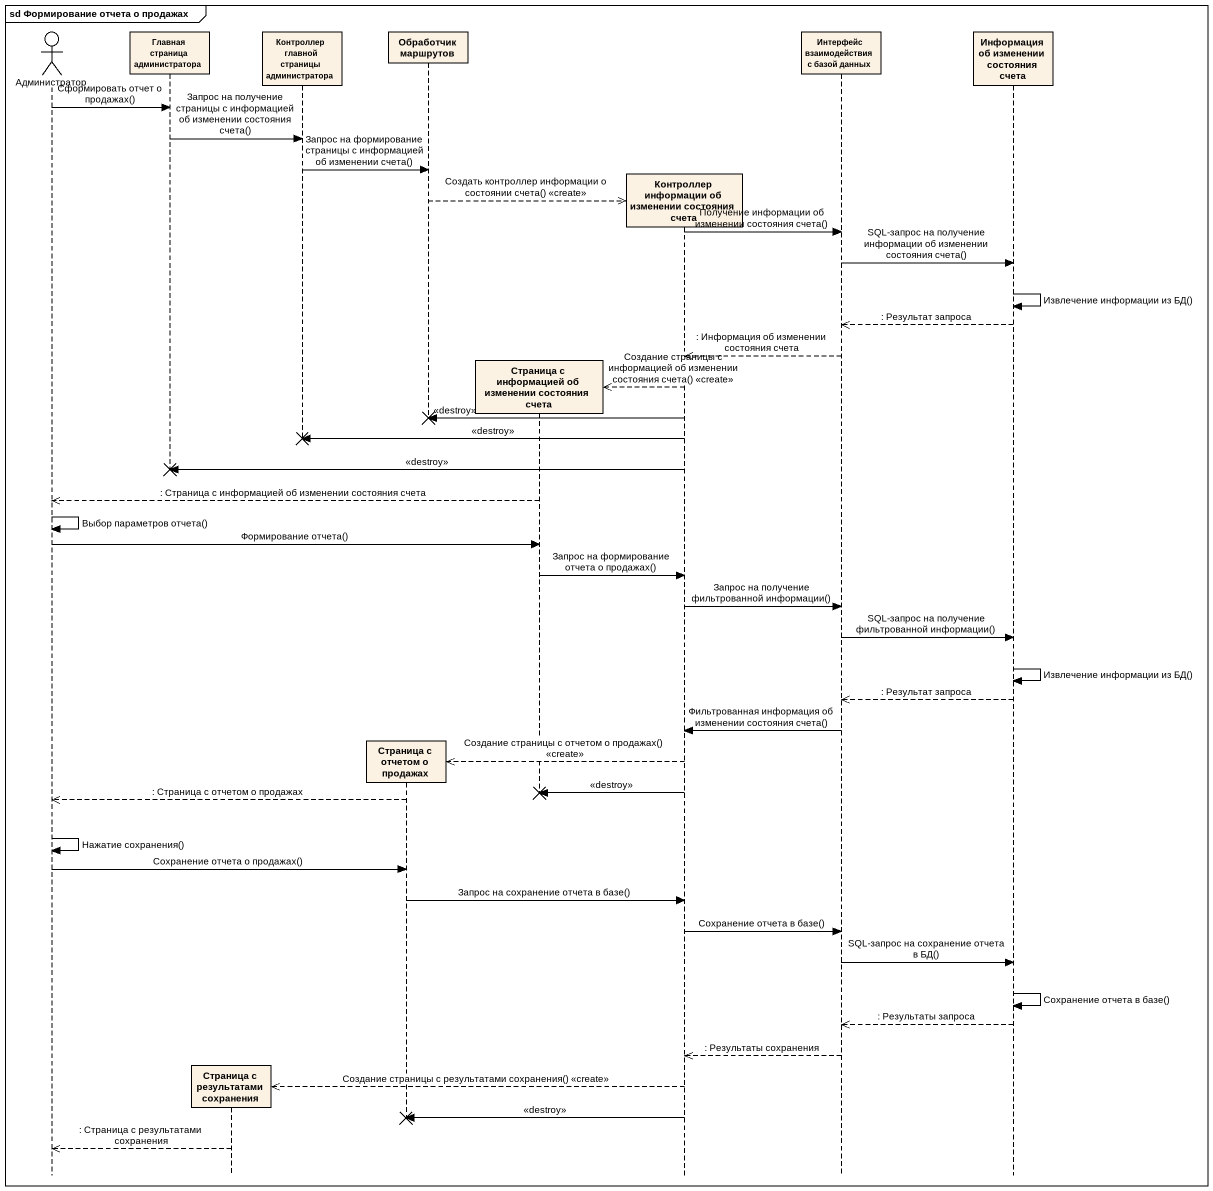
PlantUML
@startuml
mainframe sd Формирование отчета о продажах
hide footbox
actor Администратор
participant "Главная страница администратора" as Главная_страница
participant "Страница с результатами сохранения" as Страница_с_результатами
participant "Контроллер главной страницы администратора" as Контроллер_главной_страницы
participant "Страница с отчетом о продажах" as Страница_с_отчетом_о
participant "Обработчик маршрутов" as Обработчик_маршрутов
participant "Страница с информацией об изменении состояния счета" as Страница_с_информацией_об
participant "Контроллер информации об изменении состояния счета" as Контроллер_информации_об
participant "Интерфейс взаимодействия с базой данных" as Интерфейс_взаимодействия_с
participant "Информация об изменении состояния счета" as Информация_об_изменении

Администратор -> Главная_страница : Сформировать отчет о продажах()
Главная_страница -> Контроллер_главной_страницы : Запрос на получение страницы с информацией об изменении состояния счета()
Контроллер_главной_страницы -> Обработчик_маршрутов : Запрос на формирование страницы с информацией об изменении счета()
Обработчик_маршрутов -->> Контроллер_информации_об ** : Создать контроллер информации о состоянии счета() <<create>>
Контроллер_информации_об -> Интерфейс_взаимодействия_с : Получение информации об изменении состояния счета()
Интерфейс_взаимодействия_с -> Информация_об_изменении : SQL-запрос на получение информации об изменении состояния счета()
Информация_об_изменении -> Информация_об_изменении : Извлечение информации из БД()
Информация_об_изменении -->> Интерфейс_взаимодействия_с : : Результат запроса
Интерфейс_взаимодействия_с -->> Контроллер_информации_об : : Информация об изменении состояния счета
Контроллер_информации_об -->> Страница_с_информацией_об ** : Создание страницы с информацией об изменении состояния счета() <<create>>
Контроллер_информации_об -> Обработчик_маршрутов !! : <<destroy>>
Контроллер_информации_об -> Контроллер_главной_страницы !! : <<destroy>>
Контроллер_информации_об -> Главная_страница !! : <<destroy>>
Страница_с_информацией_об -->> Администратор : : Страница с информацией об изменении состояния счета
Администратор -> Администратор : Выбор параметров отчета()
Администратор -> Страница_с_информацией_об : Формирование отчета()
Страница_с_информацией_об -> Контроллер_информации_об : Запрос на формирование отчета о продажах()
Контроллер_информации_об -> Интерфейс_взаимодействия_с : Запрос на получение фильтрованной информации()
Интерфейс_взаимодействия_с -> Информация_об_изменении : SQL-запрос на получение фильтрованной информации()
Информация_об_изменении -> Информация_об_изменении : Извлечение информации из БД()
Информация_об_изменении -->> Интерфейс_взаимодействия_с : : Результат запроса
Интерфейс_взаимодействия_с -> Контроллер_информации_об : Фильтрованная информация об изменении состояния счета()
Контроллер_информации_об -->> Страница_с_отчетом_о ** : Создание страницы с отчетом о продажах() <<create>>
Контроллер_информации_об -> Страница_с_информацией_об !! : <<destroy>>
Страница_с_отчетом_о -->> Администратор : : Страница с отчетом о продажах
Администратор -> Администратор : Нажатие сохранения()
Администратор -> Страница_с_отчетом_о : Сохранение отчета о продажах()
Страница_с_отчетом_о -> Контроллер_информации_об : Запрос на сохранение отчета в базе()
Контроллер_информации_об -> Интерфейс_взаимодействия_с : Сохранение отчета в базе()
Интерфейс_взаимодействия_с -> Информация_об_изменении : SQL-запрос на сохранение отчета в БД()
Информация_об_изменении -> Информация_об_изменении : Сохранение отчета в базе()
Информация_об_изменении -->> Интерфейс_взаимодействия_с : : Результаты запроса
Интерфейс_взаимодействия_с -->> Контроллер_информации_об : : Результаты сохранения
Контроллер_информации_об -->> Страница_с_результатами ** : Создание страницы с результатами сохранения() <<create>>
Контроллер_информации_об -> Страница_с_отчетом_о !! : <<destroy>>
Страница_с_результатами -->> Администратор : : Страница с результатами сохранения
@enduml
